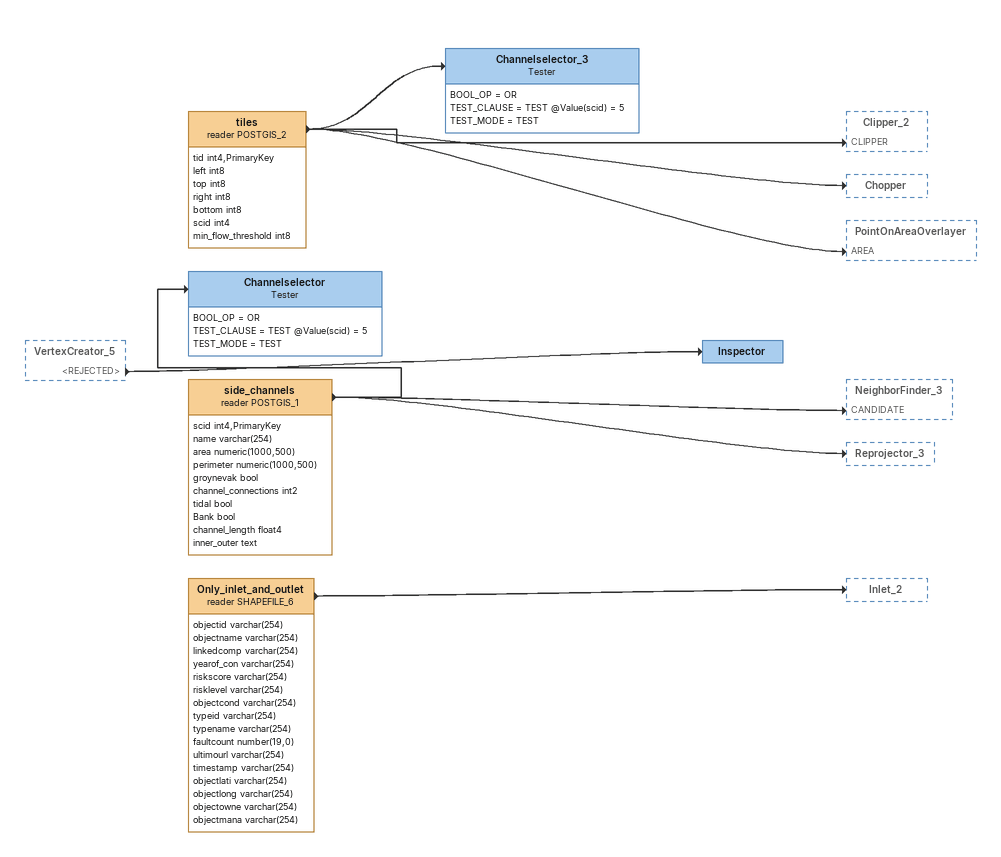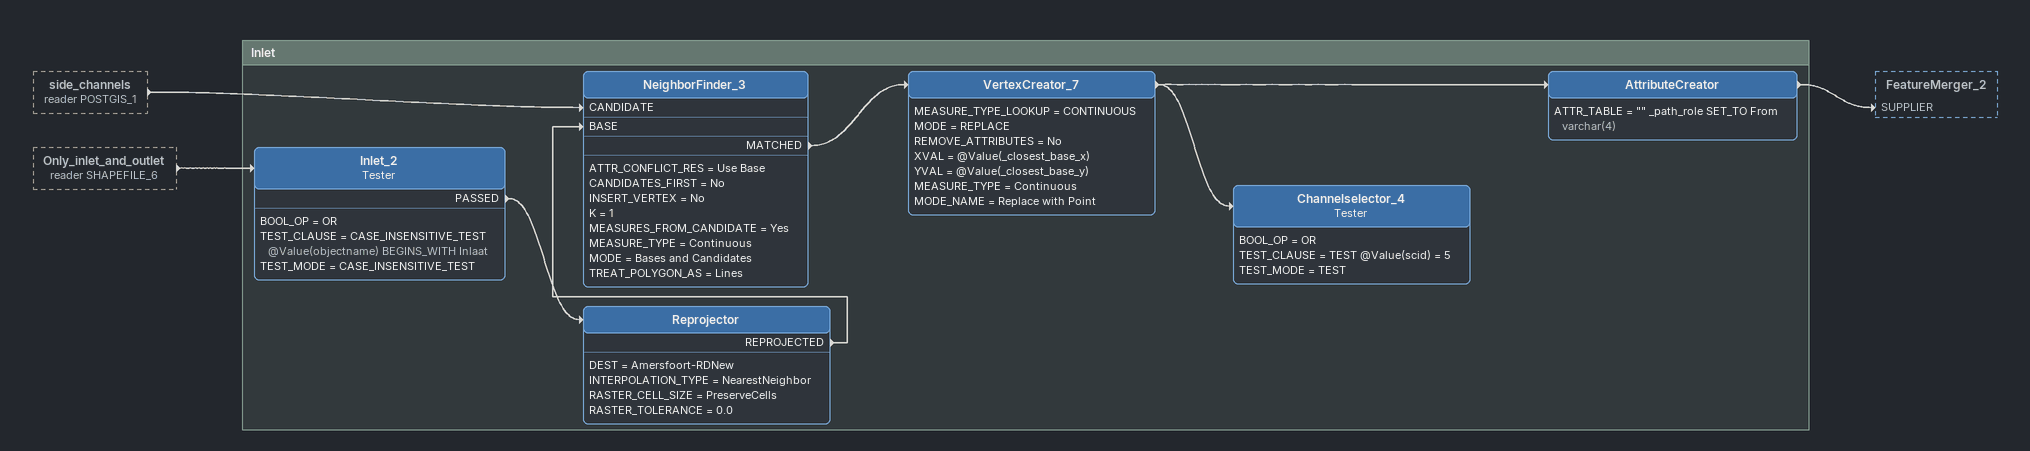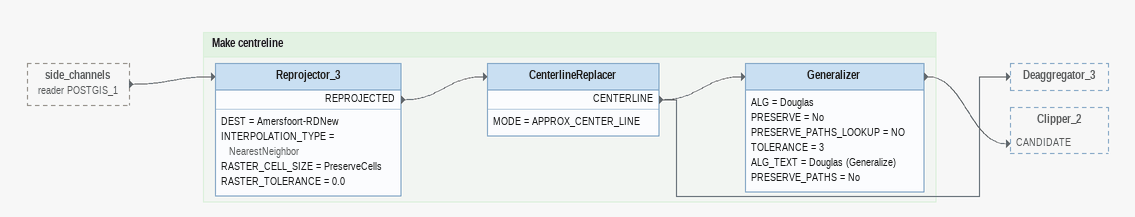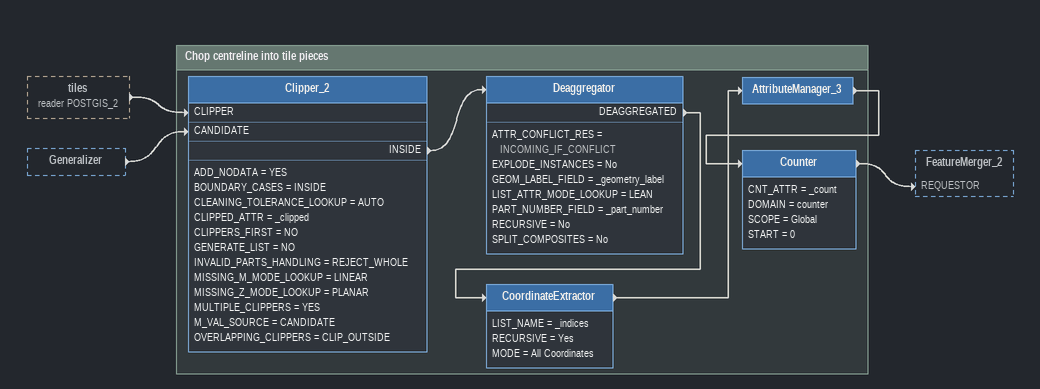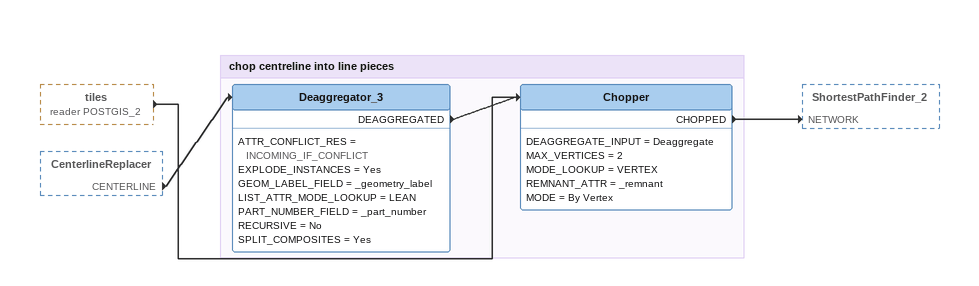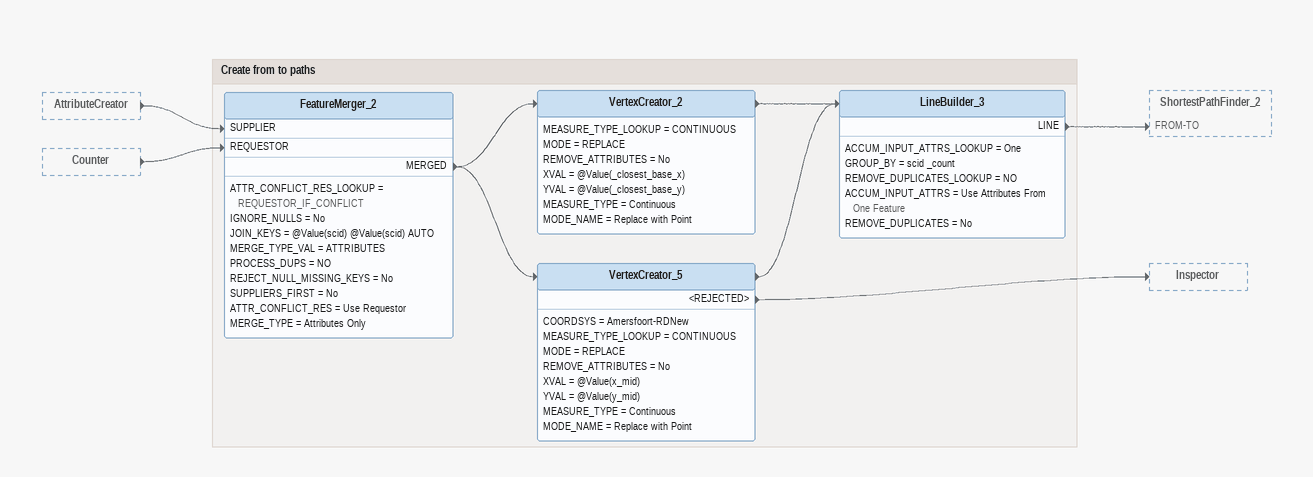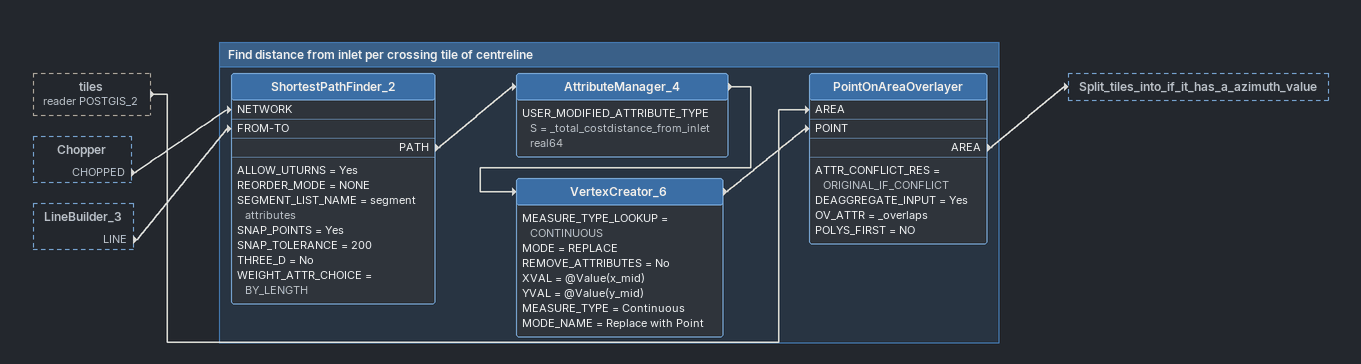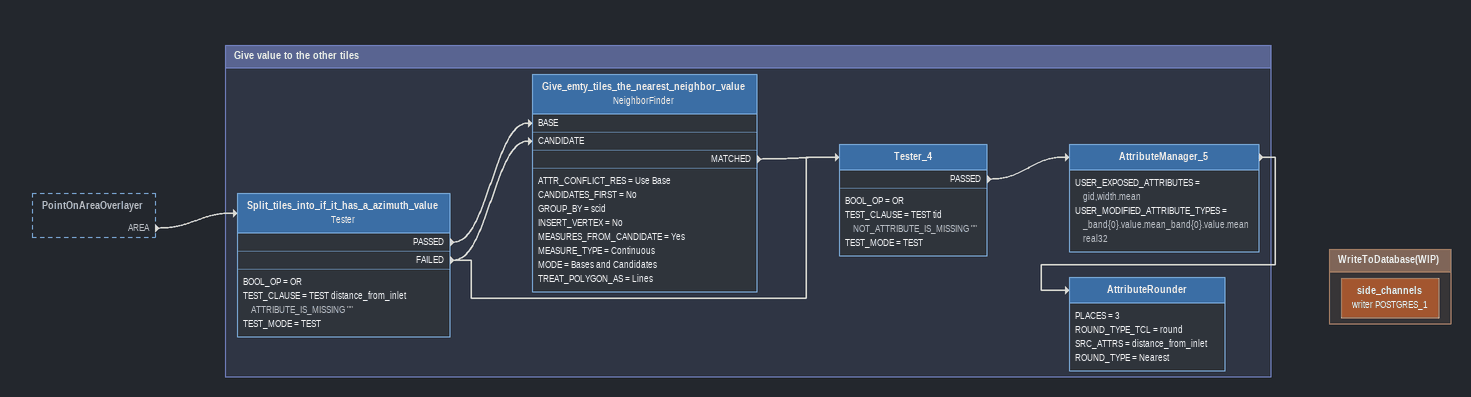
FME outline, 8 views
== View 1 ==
VertexCreator_5 [outside]
    <REJECTED> -> Inspector
side_channels (reader POSTGIS_1)
    attributes: scid int4,PrimaryKey, name varchar(254), area numeric(1000,500), perimeter numeric(1000,500), groynevak bool, channel_connections int2, tidal bool, Bank bool, channel_length float4, inner_outer text
    -> Channelselector
    -> NeighborFinder_3 [CANDIDATE]
    -> Reprojector_3
Channelselector: Tester
    BOOL_OP = OR
    TEST_CLAUSE = TEST @Value(scid) = 5
    TEST_MODE = TEST
Only_inlet_and_outlet (reader SHAPEFILE_6)
    attributes: objectid varchar(254), objectname varchar(254), linkedcomp varchar(254), yearof_con varchar(254), riskscore varchar(254), risklevel varchar(254), objectcond varchar(254), typeid varchar(254), typename varchar(254), faultcount number(19,0), ultimourl varchar(254), timestamp varchar(254), objectlati varchar(254), objectlong varchar(254), objectowne varchar(254), objectmana varchar(254)
    -> Inlet_2
tiles (reader POSTGIS_2)
    attributes: tid int4,PrimaryKey, left int8, top int8, right int8, bottom int8, scid int4, min_flow_threshold int8
    -> Channelselector_3
    -> Clipper_2 [CLIPPER]
    -> Chopper
    -> PointOnAreaOverlayer [AREA]
Channelselector_3: Tester
    BOOL_OP = OR
    TEST_CLAUSE = TEST @Value(scid) = 5
    TEST_MODE = TEST
Inspector

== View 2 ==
side_channels (reader POSTGIS_1) [outside]
    -> NeighborFinder_3 [CANDIDATE]
Only_inlet_and_outlet (reader SHAPEFILE_6) [outside]
    -> Inlet_2

Bookmark: Inlet
Inlet_2: Tester
    BOOL_OP = OR
    TEST_CLAUSE = CASE_INSENSITIVE_TEST @Value(objectname) BEGINS_WITH Inlaat
    TEST_MODE = CASE_INSENSITIVE_TEST
    PASSED -> Reprojector
Reprojector
    DEST = Amersfoort-RDNew
    INTERPOLATION_TYPE = NearestNeighbor
    RASTER_CELL_SIZE = PreserveCells
    RASTER_TOLERANCE = 0.0
    REPROJECTED -> NeighborFinder_3 [BASE]
NeighborFinder_3
    ATTR_CONFLICT_RES = Use Base
    CANDIDATES_FIRST = No
    INSERT_VERTEX = No
    K = 1
    MEASURES_FROM_CANDIDATE = Yes
    MEASURE_TYPE = Continuous
    MODE = Bases and Candidates
    TREAT_POLYGON_AS = Lines
    MATCHED -> VertexCreator_7
VertexCreator_7
    MEASURE_TYPE_LOOKUP = CONTINUOUS
    MODE = REPLACE
    REMOVE_ATTRIBUTES = No
    XVAL = @Value(_closest_base_x)
    YVAL = @Value(_closest_base_y)
    MEASURE_TYPE = Continuous
    MODE_NAME = Replace with Point
    -> Channelselector_4
    -> AttributeCreator
AttributeCreator
    ATTR_TABLE = "" _path_role SET_TO From varchar(4)
    -> FeatureMerger_2 [SUPPLIER]
Channelselector_4: Tester
    BOOL_OP = OR
    TEST_CLAUSE = TEST @Value(scid) = 5
    TEST_MODE = TEST

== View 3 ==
side_channels (reader POSTGIS_1) [outside]
    -> Reprojector_3

Bookmark: Make centreline
Reprojector_3
    DEST = Amersfoort-RDNew
    INTERPOLATION_TYPE = NearestNeighbor
    RASTER_CELL_SIZE = PreserveCells
    RASTER_TOLERANCE = 0.0
    REPROJECTED -> CenterlineReplacer
CenterlineReplacer
    MODE = APPROX_CENTER_LINE
    CENTERLINE -> Deaggregator_3
    CENTERLINE -> Generalizer
Generalizer
    ALG = Douglas
    PRESERVE = No
    PRESERVE_PATHS_LOOKUP = NO
    TOLERANCE = 3
    ALG_TEXT = Douglas (Generalize)
    PRESERVE_PATHS = No
    -> Clipper_2 [CANDIDATE]

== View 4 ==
tiles (reader POSTGIS_2) [outside]
    -> Clipper_2 [CLIPPER]
Generalizer [outside]
    -> Clipper_2 [CANDIDATE]

Bookmark: Chop centreline into tile pieces
Clipper_2
    ADD_NODATA = YES
    BOUNDARY_CASES = INSIDE
    CLEANING_TOLERANCE_LOOKUP = AUTO
    CLIPPED_ATTR = _clipped
    CLIPPERS_FIRST = NO
    GENERATE_LIST = NO
    INVALID_PARTS_HANDLING = REJECT_WHOLE
    MISSING_M_MODE_LOOKUP = LINEAR
    MISSING_Z_MODE_LOOKUP = PLANAR
    MULTIPLE_CLIPPERS = YES
    M_VAL_SOURCE = CANDIDATE
    OVERLAPPING_CLIPPERS = CLIP_OUTSIDE
    INSIDE -> Deaggregator
Deaggregator
    ATTR_CONFLICT_RES = INCOMING_IF_CONFLICT
    EXPLODE_INSTANCES = No
    GEOM_LABEL_FIELD = _geometry_label
    LIST_ATTR_MODE_LOOKUP = LEAN
    PART_NUMBER_FIELD = _part_number
    RECURSIVE = No
    SPLIT_COMPOSITES = No
    DEAGGREGATED -> CoordinateExtractor
CoordinateExtractor
    LIST_NAME = _indices
    RECURSIVE = Yes
    MODE = All Coordinates
    -> AttributeManager_3
AttributeManager_3
    -> Counter
Counter
    CNT_ATTR = _count
    DOMAIN = counter
    SCOPE = Global
    START = 0
    -> FeatureMerger_2 [REQUESTOR]

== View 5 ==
tiles (reader POSTGIS_2) [outside]
    -> Chopper
CenterlineReplacer [outside]
    CENTERLINE -> Deaggregator_3

Bookmark: chop centreline into line pieces
Deaggregator_3
    ATTR_CONFLICT_RES = INCOMING_IF_CONFLICT
    EXPLODE_INSTANCES = Yes
    GEOM_LABEL_FIELD = _geometry_label
    LIST_ATTR_MODE_LOOKUP = LEAN
    PART_NUMBER_FIELD = _part_number
    RECURSIVE = No
    SPLIT_COMPOSITES = Yes
    DEAGGREGATED -> Chopper
Chopper
    DEAGGREGATE_INPUT = Deaggregate
    MAX_VERTICES = 2
    MODE_LOOKUP = VERTEX
    REMNANT_ATTR = _remnant
    MODE = By Vertex
    CHOPPED -> ShortestPathFinder_2 [NETWORK]

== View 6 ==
AttributeCreator [outside]
    -> FeatureMerger_2 [SUPPLIER]
Counter [outside]
    -> FeatureMerger_2 [REQUESTOR]

Bookmark: Create from to paths
FeatureMerger_2
    ATTR_CONFLICT_RES_LOOKUP = REQUESTOR_IF_CONFLICT
    IGNORE_NULLS = No
    JOIN_KEYS = @Value(scid) @Value(scid) AUTO
    MERGE_TYPE_VAL = ATTRIBUTES
    PROCESS_DUPS = NO
    REJECT_NULL_MISSING_KEYS = No
    SUPPLIERS_FIRST = No
    ATTR_CONFLICT_RES = Use Requestor
    MERGE_TYPE = Attributes Only
    MERGED -> VertexCreator_2
    MERGED -> VertexCreator_5
VertexCreator_2
    MEASURE_TYPE_LOOKUP = CONTINUOUS
    MODE = REPLACE
    REMOVE_ATTRIBUTES = No
    XVAL = @Value(_closest_base_x)
    YVAL = @Value(_closest_base_y)
    MEASURE_TYPE = Continuous
    MODE_NAME = Replace with Point
    -> LineBuilder_3
VertexCreator_5
    COORDSYS = Amersfoort-RDNew
    MEASURE_TYPE_LOOKUP = CONTINUOUS
    MODE = REPLACE
    REMOVE_ATTRIBUTES = No
    XVAL = @Value(x_mid)
    YVAL = @Value(y_mid)
    MEASURE_TYPE = Continuous
    MODE_NAME = Replace with Point
    -> LineBuilder_3
    <REJECTED> -> Inspector
LineBuilder_3
    ACCUM_INPUT_ATTRS_LOOKUP = One
    GROUP_BY = scid _count
    REMOVE_DUPLICATES_LOOKUP = NO
    ACCUM_INPUT_ATTRS = Use Attributes From One Feature
    REMOVE_DUPLICATES = No
    LINE -> ShortestPathFinder_2 [FROM-TO]

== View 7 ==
tiles (reader POSTGIS_2) [outside]
    -> PointOnAreaOverlayer [AREA]
Chopper [outside]
    CHOPPED -> ShortestPathFinder_2 [NETWORK]
LineBuilder_3 [outside]
    LINE -> ShortestPathFinder_2 [FROM-TO]

Bookmark: Find distance from inlet per crossing tile of centreline
ShortestPathFinder_2
    ALLOW_UTURNS = Yes
    REORDER_MODE = NONE
    SEGMENT_LIST_NAME = segment attributes
    SNAP_POINTS = Yes
    SNAP_TOLERANCE = 200
    THREE_D = No
    WEIGHT_ATTR_CHOICE = BY_LENGTH
    PATH -> AttributeManager_4
AttributeManager_4
    USER_MODIFIED_ATTRIBUTE_TYPES = _total_costdistance_from_inlet real64
    -> VertexCreator_6
VertexCreator_6
    MEASURE_TYPE_LOOKUP = CONTINUOUS
    MODE = REPLACE
    REMOVE_ATTRIBUTES = No
    XVAL = @Value(x_mid)
    YVAL = @Value(y_mid)
    MEASURE_TYPE = Continuous
    MODE_NAME = Replace with Point
    -> PointOnAreaOverlayer [POINT]
PointOnAreaOverlayer
    ATTR_CONFLICT_RES = ORIGINAL_IF_CONFLICT
    DEAGGREGATE_INPUT = Yes
    OV_ATTR = _overlaps
    POLYS_FIRST = NO
    AREA -> Split_tiles_into_if_it_has_a_azimuth_value

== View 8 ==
PointOnAreaOverlayer [outside]
    AREA -> Split_tiles_into_if_it_has_a_azimuth_value

Bookmark: Give value to the other tiles
Split_tiles_into_if_it_has_a_azimuth_value: Tester
    BOOL_OP = OR
    TEST_CLAUSE = TEST distance_from_inlet ATTRIBUTE_IS_MISSING ""
    TEST_MODE = TEST
    PASSED -> Give_emty_tiles_the_nearest_neighbor_value [BASE]
    FAILED -> Give_emty_tiles_the_nearest_neighbor_value [CANDIDATE]
    FAILED -> Tester_4
Give_emty_tiles_the_nearest_neighbor_value: NeighborFinder
    ATTR_CONFLICT_RES = Use Base
    CANDIDATES_FIRST = No
    GROUP_BY = scid
    INSERT_VERTEX = No
    MEASURES_FROM_CANDIDATE = Yes
    MEASURE_TYPE = Continuous
    MODE = Bases and Candidates
    TREAT_POLYGON_AS = Lines
    MATCHED -> Tester_4
Tester_4
    BOOL_OP = OR
    TEST_CLAUSE = TEST tid NOT_ATTRIBUTE_IS_MISSING ""
    TEST_MODE = TEST
    PASSED -> AttributeManager_5
AttributeManager_5
    USER_EXPOSED_ATTRIBUTES = gid,width.mean
    USER_MODIFIED_ATTRIBUTE_TYPES = _band{0}.value.mean_band{0}.value.mean real32
    -> AttributeRounder
AttributeRounder
    PLACES = 3
    ROUND_TYPE_TCL = round
    SRC_ATTRS = distance_from_inlet
    ROUND_TYPE = Nearest

Bookmark: WriteToDatabase(WIP)
side_channels (writer POSTGRES_1)
